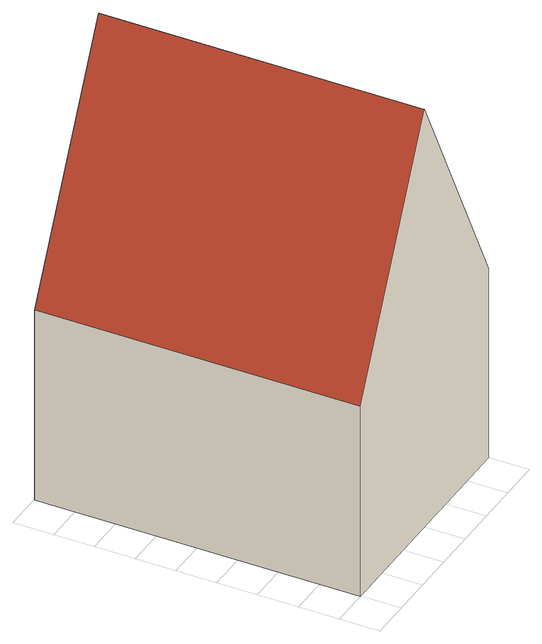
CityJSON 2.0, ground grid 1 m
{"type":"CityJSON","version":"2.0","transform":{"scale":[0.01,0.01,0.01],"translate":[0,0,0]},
"CityObjects":{
"building1":{"type":"Building","attributes":{"dateOfConstruction":"1929-01-01","dateOfDemolition":"2044-01-01","Height.highReference":"highestRoofEdge","Height.lowReference":"lowestGroundPoint","Height.status":"unknown","measuredHeight":11,"class":"1100","roofType":"1030","storeysAboveGround":5,"storeysBelowGround":0,"storeyHeightsAboveGround":2,"storeyHeightsBelowGround":0},"geometry":[{"type":"MultiSurface","lod":"2","boundaries":[[[0,1,2,3]],[[3,4,5,6,0]],[[1,7,8,9,2]],[[6,7,1,0]],[[9,4,3,2]],[[5,8,7,6]],[[8,5,4,9]]],"semantics":{"surfaces":[{"type":"GroundSurface"},{"type":"WallSurface"},{"type":"RoofSurface"}],"values":[0,1,1,1,1,2,2]}}]}
},
"vertices":[
[0,0,0],[0,800,0],[600,800,0],[600,0,0],[600,0,500],[300,0,1100],[0,0,500],[0,800,500],[300,800,1100],[600,800,500]
]}
